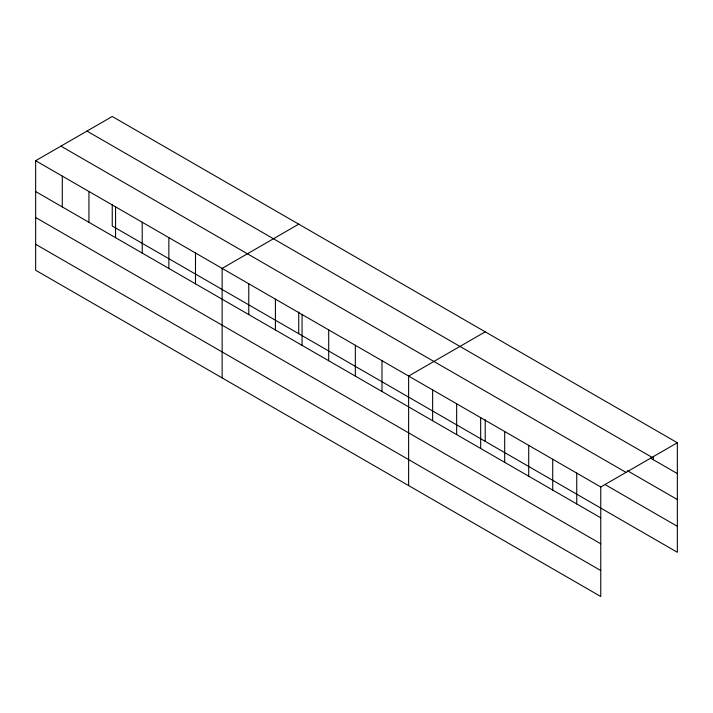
<?xml version="1.0" encoding="UTF-8"?>
<svg xmlns="http://www.w3.org/2000/svg" width="713" height="713" viewBox="0 0 713 713"><rect width="100%" height="100%" fill="white"/><g stroke="black" fill="none" stroke-linecap="round" stroke-linejoin="round"><path stroke-width="1.07" d="M35.65 160.719L600.756 486.979L600.756 596.505L35.65 270.245L35.65 160.719L112.244 116.495L677.35 442.755L677.35 552.281L112.244 226.021L112.244 204.381M298.729 224.167L222.135 268.382L222.135 377.908M485.214 331.83L408.62 376.054L408.62 485.571M600.756 486.979L677.35 442.755M86.968 131.085L652.074 457.354M650.452 458.058L677.35 473.592M627.395 470.714L677.35 499.555M60.926 146.12L626.032 472.389M605.301 484.715L677.35 526.31M35.65 191.547L600.756 517.807M35.65 217.518L600.756 543.778M35.65 244.274L600.756 570.534M653.331 456.418L653.331 459.725M576.737 473.111L576.737 503.939M552.727 459.243L552.727 490.072M528.707 445.384L528.707 476.213M504.688 431.517L504.688 462.345M485.214 419.716L485.214 441.356M480.669 417.649L480.669 448.477M456.659 403.781L456.659 434.609M432.639 389.913L432.639 420.741M381.981 360.671L381.981 391.499M355.341 345.288L355.341 376.116M328.702 329.905L328.702 360.733M302.062 314.522L302.062 345.359M298.729 312.044L298.729 333.684M275.414 299.148L275.414 329.976M248.775 283.765L248.775 314.593M195.496 252.999L195.496 283.827M168.856 237.625L168.856 268.453M142.217 222.242L142.217 253.07M115.568 206.859L115.568 237.687M88.929 191.476L88.929 222.304M62.289 176.102L62.289 206.93"/></g></svg>
